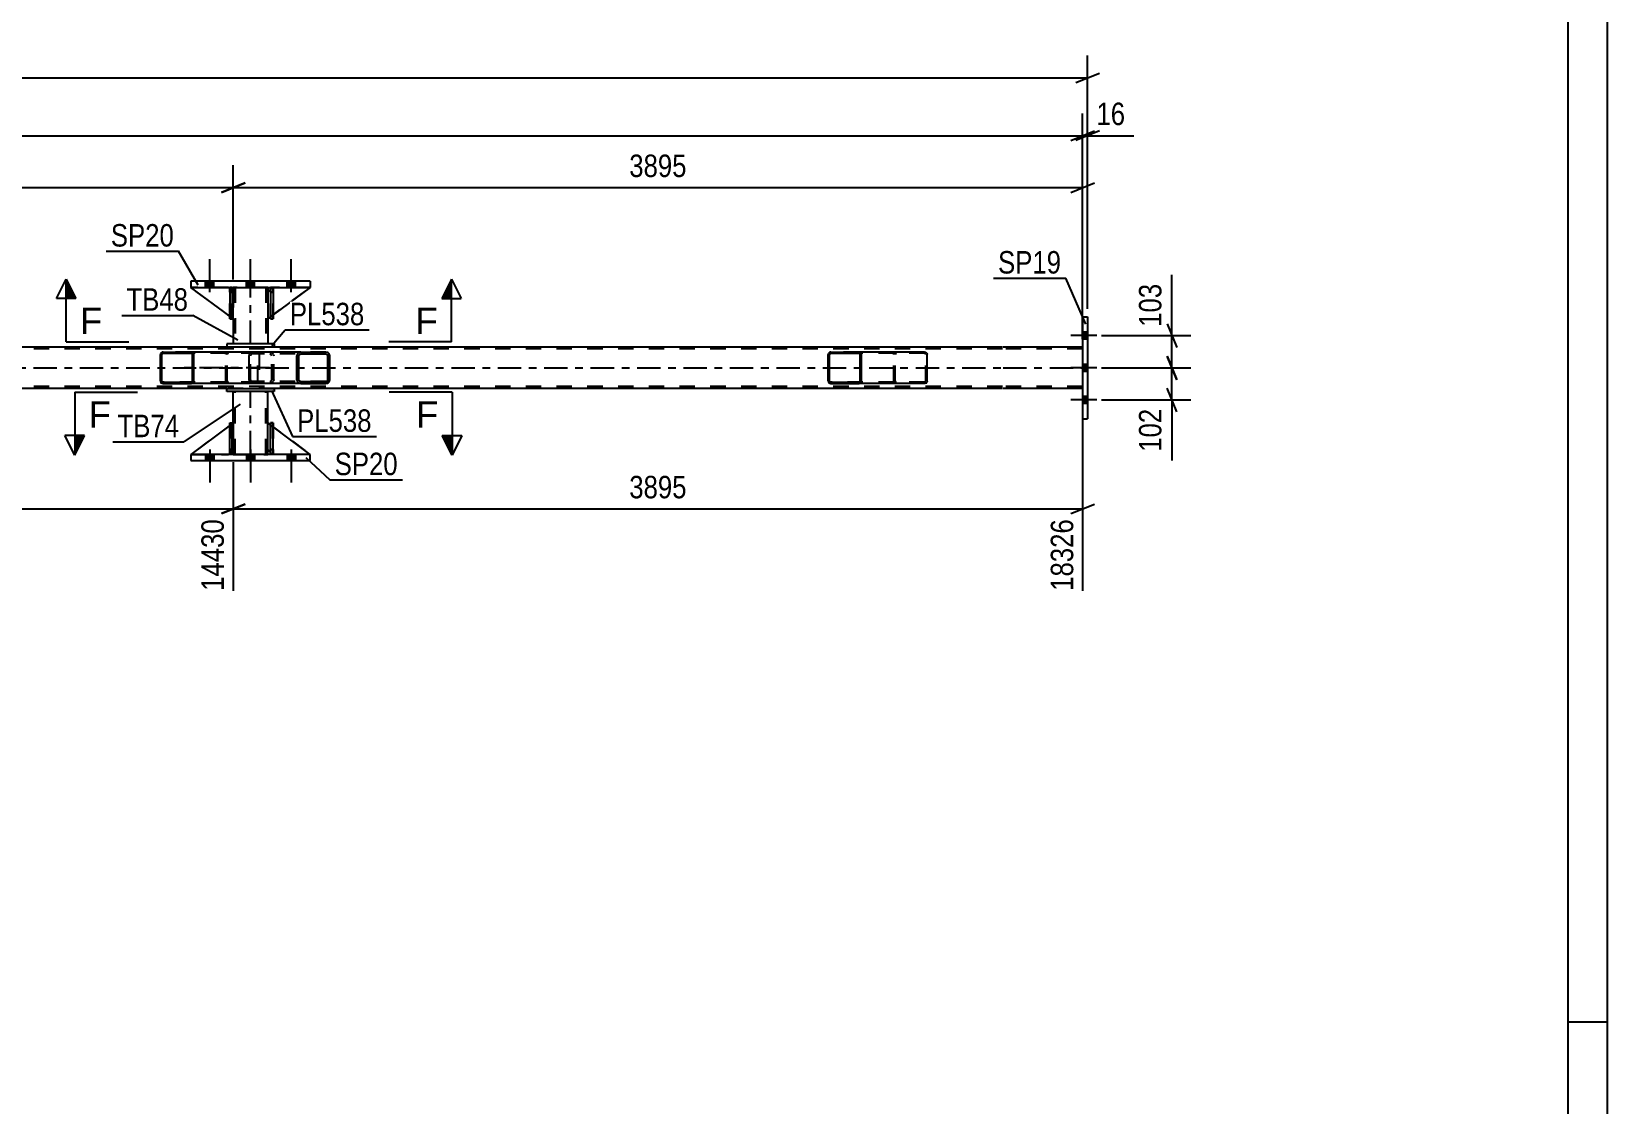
# Model space of a CAD drawing. Header units: millimetres. Extents: x 0 to 841, y 0 to 594.
# Drawn here: x 640.1 to 841, y 138.5 to 275.3 of the extents above; entities that cross this region are included whole.
import ezdxf

# ---------------------------------------------------------------- set-up
doc = ezdxf.new("R2010")
doc.units = ezdxf.units.MM
doc.linetypes.add('DXK_LINE_DOT2', pattern=[3.9198, 1.9599, -1.9599])
doc.linetypes.add('DXK_LINE_DOT3', pattern=[5.9187, 2.979, -0.9799, 0.9799, -0.9799])
doc.styles.add('Arial', font='ARIAL.TTF', dxfattribs={"height": 0.2})
doc.styles.add('Arial Narrow', font='ARIALN.TTF', dxfattribs={"height": 0.2})

# ---------------------------------------------------------------- blocks, each defined once
blk = doc.blocks.new('Unknown-318889357-1133')
at = {"color": 5, "linetype": 'Continuous'}
for p, q in [((841, 0), (841, 594)), ((836, 5), (836, 589)), ((841, 149), (836, 149))]:
    blk.add_line(p, q, dxfattribs=at)
blk = doc.blocks.new('Part-318889357-2928 - 2780')
at = {"linetype": 'Continuous'}
h = blk.add_hatch(dxfattribs=at)
h.set_pattern_fill('', scale=0.7, style=0, pattern_type=0)
h.set_pattern_definition([(45, (678.1007, 234.1134), (-1.57154, 1.57154), [])])
h.paths.add_polyline_path([(678.14, 233.93), (678.1, 234.11), (677.99, 234.27), (677.83, 234.37), (677.64, 234.41), (674.45, 234.41), (674.26, 234.37), (674.1, 234.27), (673.99, 234.11), (673.95, 233.93), (673.95, 230.89), (673.99, 230.71), (674.1, 230.55), (674.26, 230.45), (674.45, 230.41), (677.64, 230.41), (677.83, 230.45), (677.99, 230.55), (678.1, 230.71), (678.14, 230.89)])
h.paths.add_polyline_path([(677.87, 230.8), (677.81, 230.72), (677.73, 230.67), (677.64, 230.65), (674.45, 230.65), (674.36, 230.67), (674.27, 230.72), (674.22, 230.8), (674.2, 230.89), (674.2, 233.93), (674.22, 234.02), (674.27, 234.1), (674.36, 234.15), (674.45, 234.17), (677.64, 234.17), (677.73, 234.15), (677.81, 234.1), (677.87, 234.02), (677.89, 233.93), (677.89, 230.89)])
at = {"color": 2, "linetype": 'Continuous'}
for p, q in [((667.88, 233.93), (667.9, 234.11)), ((667.88, 230.89), (667.88, 233.93)), ((667.9, 234.11), (667.96, 234.27)), ((667.96, 234.27), (668.05, 234.37)), ((668.05, 234.37), (668.15, 234.41)), ((674.45, 234.41), (668.15, 234.41)), ((673.99, 234.11), (673.95, 233.93)), ((673.95, 230.89), (673.95, 233.93)), ((674.2, 233.93), (674.22, 234.02)), ((674.2, 230.89), (674.2, 233.93)), ((674.22, 234.02), (674.27, 234.1)), ((674.45, 234.41), (674.26, 234.37)), ((674.27, 234.1), (674.36, 234.15)), ((674.36, 234.15), (674.45, 234.17)), ((674.45, 234.41), (677.64, 234.41)), ((674.45, 234.17), (677.64, 234.17)), ((677.83, 234.37), (677.64, 234.41)), ((677.64, 234.17), (677.73, 234.15)), ((677.73, 234.15), (677.81, 234.1)), ((677.81, 234.1), (677.87, 234.02)), ((677.87, 234.02), (677.89, 233.93)), ((677.89, 230.89), (677.89, 233.93)), ((678.14, 233.93), (678.1, 234.11)), ((678.14, 230.89), (678.14, 233.93)), ((667.9, 230.71), (667.88, 230.89)), ((667.96, 230.55), (667.9, 230.71)), ((668.05, 230.45), (667.96, 230.55)), ((668.15, 230.41), (668.05, 230.45)), ((674.45, 230.41), (668.15, 230.41)), ((673.95, 230.89), (673.99, 230.71)), ((674.22, 230.8), (674.2, 230.89)), ((674.27, 230.72), (674.22, 230.8)), ((674.26, 230.45), (674.45, 230.41)), ((674.36, 230.67), (674.27, 230.72)), ((674.45, 230.65), (674.36, 230.67)), ((674.45, 230.65), (677.64, 230.65)), ((674.45, 230.41), (677.64, 230.41)), ((677.73, 230.67), (677.64, 230.65)), ((677.64, 230.41), (677.83, 230.45)), ((677.81, 230.72), (677.73, 230.67)), ((677.87, 230.8), (677.81, 230.72)), ((677.89, 230.89), (677.87, 230.8)), ((678.1, 230.71), (678.14, 230.89))]:
    blk.add_line(p, q, dxfattribs=at)
at = {"color": 7, "linetype": 'DXK_LINE_DOT2'}
for p, q in [((668.03, 234.02), (668.02, 233.93)), ((668.02, 230.89), (668.02, 233.93)), ((668.06, 234.1), (668.03, 234.02)), ((668.1, 234.15), (668.06, 234.1)), ((668.15, 234.17), (668.1, 234.15)), ((677.64, 234.17), (668.15, 234.17)), ((669.14, 234.17), (669.14, 234.41)), ((670.49, 234.41), (670.68, 234.37)), ((670.58, 234.15), (670.49, 234.17)), ((670.66, 234.1), (670.58, 234.15)), ((670.72, 234.02), (670.66, 234.1)), ((670.74, 233.93), (670.72, 234.02)), ((670.74, 230.89), (670.74, 233.93)), ((670.95, 234.11), (670.99, 233.93)), ((670.99, 230.89), (670.99, 233.93)), ((677.64, 234.41), (674.45, 234.41)), ((668.02, 230.89), (668.03, 230.8)), ((668.03, 230.8), (668.06, 230.72)), ((668.06, 230.72), (668.1, 230.67)), ((668.1, 230.67), (668.15, 230.65)), ((677.64, 230.65), (668.15, 230.65)), ((669.14, 230.41), (669.14, 230.65)), ((670.49, 230.65), (670.58, 230.67)), ((670.68, 230.45), (670.49, 230.41)), ((670.58, 230.67), (670.66, 230.72)), ((670.66, 230.72), (670.72, 230.8)), ((670.72, 230.8), (670.74, 230.89)), ((670.99, 230.89), (670.95, 230.71)), ((677.64, 230.41), (674.45, 230.41))]:
    blk.add_line(p, q, dxfattribs=at)
for centre, start, end in [((670.5, 233.91), 23.8494, 68.8059), ((670.5, 230.9), 291.1941, 336.1506)]:
    blk.add_arc(centre, 0.492, start, end, dxfattribs=at)
at = {"color": 2, "linetype": 'Continuous'}
for centre, start, end in [((674.44, 233.91), 111.1941, 156.1506), ((677.65, 233.91), 23.8494, 68.8059), ((674.44, 230.9), 203.8494, 248.8059), ((677.65, 230.9), 291.1941, 336.1506)]:
    blk.add_arc(centre, 0.492, start, end, dxfattribs=at)
blk = doc.blocks.new('Part-318889357-2880 - 2780')
at = {"color": 2, "linetype": 'Continuous'}
for p, q in [((665.83, 242.65), (665.83, 242.05)), ((670.23, 242.65), (670.23, 242.05)), ((665.83, 238.65), (665.83, 235.45)), ((670.23, 238.65), (670.23, 235.45))]:
    blk.add_line(p, q, dxfattribs=at)
at = {"color": 7, "linetype": 'DXK_LINE_DOT2'}
for p, q in [((670.23, 242.65), (665.83, 242.65)), ((665.83, 242.05), (665.83, 238.65)), ((666.07, 242.65), (666.07, 235.45)), ((669.99, 242.65), (669.99, 235.45)), ((670.23, 242.05), (670.23, 238.65)), ((670.23, 235.45), (665.83, 235.45))]:
    blk.add_line(p, q, dxfattribs=at)
at = {"color": 7, "linetype": 'DXK_LINE_DOT3'}
blk.add_line((668.03, 235.45), (668.03, 242.65), dxfattribs=at)
blk = doc.blocks.new('Part-318889357-2895 - 2780')
at = {"linetype": 'Continuous'}
h = blk.add_hatch(dxfattribs=at)
h.set_pattern_fill('', scale=0.7, style=0, pattern_type=0)
h.set_pattern_definition([(45, (745.9029, 234.2122), (-1.57154, 1.57154), [])])
h.paths.add_polyline_path([(745.93, 234.09), (745.9, 234.21), (745.83, 234.32), (745.72, 234.39), (745.59, 234.41), (742.01, 234.41), (741.88, 234.39), (741.77, 234.32), (741.7, 234.21), (741.67, 234.09), (741.67, 230.73), (741.7, 230.61), (741.77, 230.5), (741.88, 230.43), (742.01, 230.41), (745.59, 230.41), (745.72, 230.43), (745.83, 230.5), (745.9, 230.61), (745.93, 230.73)])
h.paths.add_polyline_path([(745.75, 230.67), (745.71, 230.62), (745.65, 230.58), (745.59, 230.57), (742.01, 230.57), (741.95, 230.58), (741.89, 230.62), (741.86, 230.67), (741.84, 230.73), (741.84, 234.09), (741.86, 234.15), (741.89, 234.2), (741.95, 234.24), (742.01, 234.25), (745.59, 234.25), (745.65, 234.24), (745.71, 234.2), (745.75, 234.15), (745.76, 234.09), (745.76, 230.73)])
at = {"color": 2, "linetype": 'Continuous'}
for p, q in [((741.7, 234.21), (741.67, 234.09)), ((741.67, 230.73), (741.67, 234.09)), ((741.84, 234.09), (741.86, 234.15)), ((741.84, 230.73), (741.84, 234.09)), ((741.86, 234.15), (741.89, 234.2)), ((742.01, 234.41), (741.88, 234.39)), ((741.89, 234.2), (741.95, 234.24)), ((741.95, 234.24), (742.01, 234.25)), ((742.01, 234.41), (745.59, 234.41)), ((742.01, 234.25), (745.59, 234.25)), ((753.94, 234.41), (745.59, 234.41)), ((745.72, 234.39), (745.59, 234.41)), ((745.59, 234.25), (745.65, 234.24)), ((745.65, 234.24), (745.71, 234.2)), ((745.71, 234.2), (745.75, 234.15)), ((745.75, 234.15), (745.76, 234.09)), ((745.76, 230.73), (745.76, 234.09)), ((745.93, 234.09), (745.9, 234.21)), ((745.93, 230.73), (745.93, 234.09)), ((753.94, 234.41), (754.07, 234.39)), ((754.25, 234.21), (754.28, 234.09)), ((754.28, 230.73), (754.28, 234.09)), ((741.67, 230.73), (741.7, 230.61)), ((741.86, 230.67), (741.84, 230.73)), ((741.89, 230.62), (741.86, 230.67)), ((741.88, 230.43), (742.01, 230.41)), ((741.95, 230.58), (741.89, 230.62)), ((742.01, 230.57), (741.95, 230.58)), ((742.01, 230.57), (745.59, 230.57)), ((742.01, 230.41), (745.59, 230.41)), ((745.65, 230.58), (745.59, 230.57)), ((745.59, 230.41), (745.72, 230.43)), ((753.94, 230.41), (745.59, 230.41)), ((745.71, 230.62), (745.65, 230.58)), ((745.75, 230.67), (745.71, 230.62)), ((745.76, 230.73), (745.75, 230.67)), ((745.9, 230.61), (745.93, 230.73)), ((754.07, 230.43), (753.94, 230.41)), ((754.28, 230.73), (754.25, 230.61))]:
    blk.add_line(p, q, dxfattribs=at)
at = {"color": 7, "linetype": 'DXK_LINE_DOT2'}
for p, q in [((745.59, 234.41), (742.01, 234.41)), ((753.94, 234.25), (742.01, 234.25)), ((750.02, 234.09), (750.05, 234.21)), ((750.02, 230.73), (750.02, 234.09)), ((750.2, 234.15), (750.19, 234.09)), ((750.19, 230.73), (750.19, 234.09)), ((750.24, 234.2), (750.2, 234.15)), ((750.23, 234.39), (750.36, 234.41)), ((750.24, 234.2), (750.26, 234.21)), ((750.26, 234.21), (750.3, 234.24)), ((750.3, 234.24), (750.36, 234.25)), ((754, 234.24), (753.94, 234.25)), ((754.06, 234.2), (754, 234.24)), ((754.09, 234.15), (754.06, 234.2)), ((754.11, 234.09), (754.09, 234.15)), ((754.11, 230.73), (754.11, 234.09)), ((753.94, 230.57), (742.01, 230.57)), ((745.59, 230.41), (742.01, 230.41)), ((750.05, 230.61), (750.02, 230.73)), ((750.19, 230.73), (750.2, 230.67)), ((750.2, 230.67), (750.24, 230.62)), ((750.36, 230.41), (750.23, 230.43)), ((750.24, 230.62), (750.26, 230.61)), ((750.26, 230.61), (750.3, 230.58)), ((750.3, 230.58), (750.36, 230.57)), ((753.94, 230.57), (754, 230.58)), ((754, 230.58), (754.06, 230.62)), ((754.06, 230.62), (754.09, 230.67)), ((754.09, 230.67), (754.11, 230.73))]:
    blk.add_line(p, q, dxfattribs=at)
at = {"color": 2, "linetype": 'Continuous'}
for centre, start, end in [((742, 234.08), 110.7583, 155.68), ((745.6, 234.08), 24.32, 69.2417), ((753.95, 234.08), 24.32, 69.2417), ((742, 230.74), 204.32, 249.2417), ((745.6, 230.74), 290.7583, 335.68), ((753.95, 230.74), 290.7583, 335.68)]:
    blk.add_arc(centre, 0.331, start, end, dxfattribs=at)
at = {"color": 7, "linetype": 'DXK_LINE_DOT2'}
for centre, start, end in [((750.35, 234.08), 110.7583, 155.68), ((750.35, 230.74), 204.32, 249.2417)]:
    blk.add_arc(centre, 0.331, start, end, dxfattribs=at)
blk = doc.blocks.new('Part-318889357-2899 - 2780')
at = {"linetype": 'Continuous'}
h = blk.add_hatch(dxfattribs=at)
h.set_pattern_fill('', scale=0.7, style=0, pattern_type=0)
h.set_pattern_definition([(45, (660.7686, 234.2122), (-1.57154, 1.57154), [])])
h.paths.add_polyline_path([(660.79, 234.09), (660.77, 234.21), (660.69, 234.32), (660.58, 234.39), (660.45, 234.41), (656.88, 234.41), (656.75, 234.39), (656.64, 234.32), (656.56, 234.21), (656.54, 234.09), (656.54, 230.73), (656.56, 230.61), (656.64, 230.5), (656.75, 230.43), (656.88, 230.41), (660.45, 230.41), (660.58, 230.43), (660.69, 230.5), (660.77, 230.61), (660.79, 230.73)])
h.paths.add_polyline_path([(660.61, 230.67), (660.57, 230.62), (660.52, 230.58), (660.45, 230.57), (656.88, 230.57), (656.81, 230.58), (656.76, 230.62), (656.72, 230.67), (656.71, 230.73), (656.71, 234.09), (656.72, 234.15), (656.76, 234.2), (656.81, 234.24), (656.88, 234.25), (660.45, 234.25), (660.52, 234.24), (660.57, 234.2), (660.61, 234.15), (660.62, 234.09), (660.62, 230.73)])
at = {"color": 2, "linetype": 'Continuous'}
for p, q in [((656.56, 234.21), (656.54, 234.09)), ((656.54, 230.73), (656.54, 234.09)), ((656.71, 234.09), (656.72, 234.15)), ((656.71, 230.73), (656.71, 234.09)), ((656.72, 234.15), (656.76, 234.2)), ((656.88, 234.41), (656.75, 234.39)), ((656.76, 234.2), (656.81, 234.24)), ((656.81, 234.24), (656.88, 234.25)), ((656.88, 234.41), (660.45, 234.41)), ((656.88, 234.25), (660.45, 234.25)), ((668.15, 234.41), (660.45, 234.41)), ((660.58, 234.39), (660.45, 234.41)), ((660.45, 234.25), (660.52, 234.24)), ((660.52, 234.24), (660.57, 234.2)), ((660.57, 234.2), (660.61, 234.15)), ((660.61, 234.15), (660.62, 234.09)), ((660.62, 230.73), (660.62, 234.09)), ((660.79, 234.09), (660.77, 234.21)), ((660.79, 230.73), (660.79, 234.09)), ((656.54, 230.73), (656.56, 230.61)), ((656.72, 230.67), (656.71, 230.73)), ((656.76, 230.62), (656.72, 230.67)), ((656.75, 230.43), (656.88, 230.41)), ((656.81, 230.58), (656.76, 230.62)), ((656.88, 230.57), (656.81, 230.58)), ((656.88, 230.57), (660.45, 230.57)), ((656.88, 230.41), (660.45, 230.41)), ((660.52, 230.58), (660.45, 230.57)), ((660.45, 230.41), (660.58, 230.43)), ((668.15, 230.41), (660.45, 230.41)), ((660.57, 230.62), (660.52, 230.58)), ((660.61, 230.67), (660.57, 230.62)), ((660.62, 230.73), (660.61, 230.67)), ((660.77, 230.61), (660.79, 230.73))]:
    blk.add_line(p, q, dxfattribs=at)
at = {"color": 7, "linetype": 'DXK_LINE_DOT2'}
for p, q in [((660.45, 234.41), (656.88, 234.41)), ((668.8, 234.25), (656.88, 234.25)), ((664.89, 234.09), (664.91, 234.21)), ((664.89, 230.73), (664.89, 234.09)), ((665.07, 234.15), (665.06, 234.09)), ((665.06, 230.73), (665.06, 234.09)), ((665.11, 234.2), (665.07, 234.15)), ((665.1, 234.39), (665.23, 234.41)), ((665.16, 234.24), (665.11, 234.2)), ((665.23, 234.25), (665.16, 234.24)), ((668.8, 234.41), (668.15, 234.41)), ((668.8, 234.41), (668.93, 234.39)), ((668.87, 234.24), (668.8, 234.25)), ((668.92, 234.2), (668.87, 234.24)), ((668.96, 234.15), (668.92, 234.2)), ((668.97, 234.09), (668.96, 234.15)), ((668.97, 230.73), (668.97, 234.09)), ((669.12, 234.21), (669.14, 234.09)), ((669.14, 234.09), (669.14, 230.73)), ((668.8, 230.57), (656.88, 230.57)), ((660.45, 230.41), (656.88, 230.41)), ((664.91, 230.61), (664.89, 230.73)), ((665.06, 230.73), (665.07, 230.67)), ((665.07, 230.67), (665.11, 230.62)), ((665.23, 230.41), (665.1, 230.43)), ((665.11, 230.62), (665.12, 230.61)), ((665.12, 230.61), (665.16, 230.58)), ((665.16, 230.58), (665.23, 230.57)), ((668.8, 230.41), (668.15, 230.41)), ((668.8, 230.57), (668.87, 230.58)), ((668.93, 230.43), (668.8, 230.41)), ((668.87, 230.58), (668.92, 230.62)), ((668.92, 230.62), (668.96, 230.67)), ((668.96, 230.67), (668.97, 230.73)), ((669.14, 230.73), (669.12, 230.61))]:
    blk.add_line(p, q, dxfattribs=at)
at = {"color": 7, "linetype": 'DXK_LINE_DOT3'}
blk.add_line((670.44, 232.41), (658.67, 232.41), dxfattribs=at)
at = {"color": 2, "linetype": 'Continuous'}
for centre, start, end in [((656.87, 234.08), 110.7583, 155.68), ((660.47, 234.08), 24.32, 69.2417), ((656.87, 230.74), 204.32, 249.2417), ((660.47, 230.74), 290.7583, 335.68)]:
    blk.add_arc(centre, 0.331, start, end, dxfattribs=at)
at = {"color": 7, "linetype": 'DXK_LINE_DOT2'}
for centre, start, end in [((665.21, 234.08), 110.7583, 155.68), ((668.82, 234.08), 24.32, 69.2417), ((665.21, 230.74), 204.32, 249.2417), ((668.82, 230.74), 290.7583, 335.68)]:
    blk.add_arc(centre, 0.331, start, end, dxfattribs=at)
blk = doc.blocks.new('Part-318889357-2955 - 2780')
at = {"color": 2, "linetype": 'Continuous'}
for p, q in [((774.1, 238.91), (774.74, 238.91)), ((774.1, 238.91), (774.1, 225.91)), ((774.74, 238.91), (774.74, 225.91)), ((774.1, 225.91), (774.74, 225.91))]:
    blk.add_line(p, q, dxfattribs=at)
blk = doc.blocks.new('Part-318889357-2961 - 2780')
at = {"color": 7, "linetype": 'DXK_LINE_DOT2'}
for p, q in [((665.38, 225.37), (665.7, 225.37)), ((665.38, 221.97), (665.38, 225.37)), ((665.38, 225.37), (665.38, 221.37)), ((665.7, 225.37), (665.7, 221.97)), ((665.7, 221.37), (665.7, 225.28)), ((665.7, 221.97), (665.38, 221.97)), ((665.38, 221.37), (665.38, 221.97)), ((665.7, 221.37), (665.38, 221.37)), ((665.7, 221.97), (665.7, 221.37)), ((665.7, 221.37), (665.7, 221.37))]:
    blk.add_line(p, q, dxfattribs=at)
blk = doc.blocks.new('Part-318889357-2964 - 2780')
at = {"color": 2, "linetype": 'Continuous'}
for p, q in [((670.58, 242.4), (670.23, 242.05)), ((670.23, 242.05), (670.23, 238.65)), ((675.63, 242.65), (670.9, 239.15)), ((670.58, 238.91), (670.23, 238.65))]:
    blk.add_line(p, q, dxfattribs=at)
at = {"color": 7, "linetype": 'DXK_LINE_DOT2'}
for p, q in [((670.83, 242.65), (670.58, 242.4)), ((675.63, 242.65), (670.83, 242.65)), ((670.9, 239.15), (670.58, 238.91))]:
    blk.add_line(p, q, dxfattribs=at)
blk = doc.blocks.new('Part-318889357-2967 - 2780')
at = {"color": 7, "linetype": 'DXK_LINE_DOT2'}
for p, q in [((670.83, 242.65), (670.23, 242.05)), ((670.23, 238.65), (675.63, 242.65)), ((670.23, 242.05), (670.23, 238.65)), ((675.63, 242.65), (670.83, 242.65))]:
    blk.add_line(p, q, dxfattribs=at)
blk = doc.blocks.new('Part-318889357-2970 - 2780')
at = {"color": 2, "linetype": 'Continuous'}
for p, q in [((665.38, 238.98), (660.43, 242.65)), ((665.38, 242.49), (665.23, 242.65)), ((665.83, 242.05), (665.7, 242.17)), ((665.83, 242.05), (665.83, 242.05)), ((665.83, 238.65), (665.83, 242.05)), ((665.7, 238.74), (665.83, 238.65)), ((665.83, 238.65), (665.83, 238.65))]:
    blk.add_line(p, q, dxfattribs=at)
at = {"color": 7, "linetype": 'DXK_LINE_DOT2'}
for p, q in [((665.23, 242.65), (660.43, 242.65)), ((665.23, 242.65), (665.83, 242.05)), ((665.7, 242.17), (665.38, 242.49)), ((665.83, 242.05), (665.83, 238.65)), ((665.7, 238.74), (665.38, 238.98))]:
    blk.add_line(p, q, dxfattribs=at)
blk = doc.blocks.new('Part-318889357-2973 - 2780')
at = {"color": 7, "linetype": 'DXK_LINE_DOT2'}
for p, q in [((665.83, 238.65), (660.43, 242.65)), ((660.43, 242.65), (665.23, 242.65)), ((665.23, 242.65), (665.83, 242.05)), ((665.83, 242.05), (665.23, 242.65)), ((665.83, 242.05), (665.83, 238.65)), ((665.83, 242.05), (665.83, 242.05)), ((665.83, 242.05), (665.83, 238.65))]:
    blk.add_line(p, q, dxfattribs=at)
blk = doc.blocks.new('Part-318889357-2974 - 2780')
at = {"color": 2, "linetype": 'Continuous'}
for p, q in [((670.9, 242.65), (670.58, 242.65)), ((670.58, 242.65), (670.58, 238.65)), ((670.9, 242.65), (670.9, 242.65)), ((670.9, 242.65), (670.9, 238.65)), ((670.9, 238.65), (670.58, 238.65))]:
    blk.add_line(p, q, dxfattribs=at)
at = {"color": 7, "linetype": 'DXK_LINE_DOT2'}
for p, q in [((670.58, 242.05), (670.58, 242.65)), ((670.9, 242.05), (670.58, 242.05)), ((670.58, 242.05), (670.58, 238.65)), ((670.9, 242.05), (670.9, 242.65)), ((670.9, 242.65), (670.9, 242.65)), ((670.9, 238.65), (670.9, 242.05))]:
    blk.add_line(p, q, dxfattribs=at)
blk = doc.blocks.new('Part-318889357-2975 - 2780')
at = {"color": 2, "linetype": 'Continuous'}
for p, q in [((665.7, 242.65), (665.38, 242.65)), ((665.38, 242.65), (665.38, 238.65)), ((665.7, 242.65), (665.7, 242.65)), ((665.7, 242.65), (665.7, 238.65)), ((665.7, 238.65), (665.38, 238.65))]:
    blk.add_line(p, q, dxfattribs=at)
at = {"color": 7, "linetype": 'DXK_LINE_DOT2'}
for p, q in [((665.38, 242.05), (665.38, 242.65)), ((665.7, 242.05), (665.38, 242.05)), ((665.38, 242.05), (665.38, 238.65)), ((665.7, 242.05), (665.7, 242.65)), ((665.7, 242.65), (665.7, 242.65)), ((665.7, 238.65), (665.7, 242.05))]:
    blk.add_line(p, q, dxfattribs=at)
blk = doc.blocks.new('Part-318889357-2976 - 2780')
at = {"color": 7, "linetype": 'DXK_LINE_DOT2'}
for p, q in [((670.58, 242.05), (670.58, 242.65)), ((670.58, 242.65), (670.58, 242.65)), ((670.58, 242.65), (670.58, 238.65)), ((670.9, 242.65), (670.58, 242.65)), ((670.58, 238.65), (670.58, 242.05)), ((670.58, 242.05), (670.9, 242.05)), ((670.9, 242.05), (670.9, 242.65)), ((670.9, 238.65), (670.9, 242.65)), ((670.9, 242.05), (670.9, 238.65)), ((670.58, 238.65), (670.9, 238.65))]:
    blk.add_line(p, q, dxfattribs=at)
blk = doc.blocks.new('Part-318889357-2977 - 2780')
at = {"color": 7, "linetype": 'DXK_LINE_DOT2'}
for p, q in [((665.38, 242.05), (665.38, 242.65)), ((665.38, 242.65), (665.38, 242.65)), ((665.38, 242.65), (665.38, 238.65)), ((665.7, 242.65), (665.38, 242.65)), ((665.38, 238.65), (665.38, 242.05)), ((665.38, 242.05), (665.7, 242.05)), ((665.7, 242.05), (665.7, 242.65)), ((665.7, 238.65), (665.7, 242.65)), ((665.7, 242.05), (665.7, 238.65)), ((665.38, 238.65), (665.7, 238.65))]:
    blk.add_line(p, q, dxfattribs=at)
blk = doc.blocks.new('Part-318889357-2982 - 2780')
at = {"color": 2, "linetype": 'Continuous'}
for p, q in [((665.83, 225.37), (665.83, 229.37)), ((670.23, 225.37), (670.23, 229.37)), ((665.83, 221.37), (665.83, 221.97)), ((670.23, 221.37), (670.23, 221.97))]:
    blk.add_line(p, q, dxfattribs=at)
at = {"color": 7, "linetype": 'DXK_LINE_DOT2'}
for p, q in [((670.23, 229.37), (665.83, 229.37)), ((666.07, 221.37), (666.07, 229.37)), ((669.99, 221.37), (669.99, 229.37)), ((665.83, 221.97), (665.83, 225.37)), ((670.23, 221.97), (670.23, 225.37)), ((665.83, 221.37), (670.23, 221.37))]:
    blk.add_line(p, q, dxfattribs=at)
at = {"color": 7, "linetype": 'DXK_LINE_DOT3'}
blk.add_line((668.03, 221.37), (668.03, 229.37), dxfattribs=at)
blk = doc.blocks.new('Part-318889357-2987 - 2780')
at = {"color": 2, "linetype": 'Continuous'}
for p, q in [((665.03, 229.77), (671.03, 229.77)), ((665.03, 229.37), (665.03, 229.77)), ((671.03, 229.37), (665.03, 229.37)), ((671.03, 229.77), (671.03, 229.37))]:
    blk.add_line(p, q, dxfattribs=at)
blk = doc.blocks.new('Part-318889357-2992 - 2780')
at = {"color": 2, "linetype": 'Continuous'}
for p, q in [((671.03, 235.45), (665.03, 235.45)), ((665.03, 235.45), (665.03, 235.05)), ((671.03, 235.05), (665.03, 235.05)), ((671.03, 235.45), (671.03, 235.05))]:
    blk.add_line(p, q, dxfattribs=at)
blk = doc.blocks.new('Part-318889357-2995 - 2780')
at = {"color": 7, "linetype": 'DXK_LINE_DOT2'}
for p, q in [((670.23, 221.97), (670.23, 225.37)), ((670.23, 225.37), (675.63, 221.37)), ((670.83, 221.37), (670.23, 221.97)), ((675.63, 221.37), (670.83, 221.37))]:
    blk.add_line(p, q, dxfattribs=at)
blk = doc.blocks.new('Part-318889357-2998 - 2780')
at = {"color": 2, "linetype": 'Continuous'}
for p, q in [((665.38, 225.04), (660.43, 221.37)), ((665.83, 225.37), (665.7, 225.28)), ((665.83, 221.97), (665.83, 225.37)), ((665.38, 221.52), (665.23, 221.37)), ((665.83, 221.97), (665.7, 221.84)), ((665.83, 221.97), (665.83, 221.97))]:
    blk.add_line(p, q, dxfattribs=at)
at = {"color": 7, "linetype": 'DXK_LINE_DOT2'}
for p, q in [((665.7, 225.28), (665.38, 225.04)), ((665.83, 221.97), (665.83, 225.37)), ((660.43, 221.37), (665.23, 221.37)), ((665.83, 221.97), (665.23, 221.37)), ((665.7, 221.84), (665.38, 221.52))]:
    blk.add_line(p, q, dxfattribs=at)
blk = doc.blocks.new('Part-318889357-3001 - 2780')
at = {"color": 7, "linetype": 'DXK_LINE_DOT2'}
for p, q in [((665.83, 225.37), (660.43, 221.37)), ((665.83, 221.97), (665.83, 225.37)), ((665.83, 225.37), (665.83, 221.97)), ((660.43, 221.37), (665.23, 221.37)), ((665.23, 221.37), (665.83, 221.97)), ((665.83, 221.97), (665.23, 221.37)), ((665.83, 221.97), (665.83, 221.97))]:
    blk.add_line(p, q, dxfattribs=at)
blk = doc.blocks.new('Part-318889357-3002 - 2780')
at = {"color": 2, "linetype": 'Continuous'}
for p, q in [((670.58, 221.37), (670.58, 225.37)), ((670.58, 225.37), (670.9, 225.37)), ((670.9, 221.37), (670.9, 225.37)), ((670.58, 221.37), (670.58, 221.37)), ((670.9, 221.37), (670.58, 221.37))]:
    blk.add_line(p, q, dxfattribs=at)
at = {"color": 7, "linetype": 'DXK_LINE_DOT2'}
for p, q in [((670.58, 225.37), (670.58, 221.97)), ((670.9, 221.97), (670.9, 225.37)), ((670.58, 221.97), (670.58, 221.37)), ((670.58, 221.97), (670.9, 221.97)), ((670.9, 221.37), (670.9, 221.97)), ((670.9, 221.37), (670.9, 221.37))]:
    blk.add_line(p, q, dxfattribs=at)
blk = doc.blocks.new('Part-318889357-3003 - 2780')
at = {"color": 2, "linetype": 'Continuous'}
for p, q in [((665.38, 221.37), (665.38, 225.37)), ((665.38, 225.37), (665.7, 225.37)), ((665.7, 221.37), (665.7, 225.37)), ((665.38, 221.37), (665.38, 221.37)), ((665.7, 221.37), (665.38, 221.37))]:
    blk.add_line(p, q, dxfattribs=at)
at = {"color": 7, "linetype": 'DXK_LINE_DOT2'}
for p, q in [((665.38, 225.37), (665.38, 221.97)), ((665.7, 221.97), (665.7, 225.37)), ((665.38, 221.97), (665.38, 221.37)), ((665.38, 221.97), (665.7, 221.97)), ((665.7, 221.37), (665.7, 221.97)), ((665.7, 221.37), (665.7, 221.37))]:
    blk.add_line(p, q, dxfattribs=at)
blk = doc.blocks.new('Part-318889357-3004 - 2780')
at = {"color": 7, "linetype": 'DXK_LINE_DOT2'}
for p, q in [((670.9, 225.37), (670.58, 225.37)), ((670.58, 221.97), (670.58, 225.37)), ((670.58, 225.37), (670.58, 221.37)), ((670.9, 225.37), (670.9, 221.97)), ((670.9, 221.37), (670.9, 225.37)), ((670.9, 221.97), (670.58, 221.97)), ((670.58, 221.37), (670.58, 221.97)), ((670.9, 221.37), (670.58, 221.37)), ((670.9, 221.97), (670.9, 221.37)), ((670.9, 221.37), (670.9, 221.37))]:
    blk.add_line(p, q, dxfattribs=at)
blk = doc.blocks.new('Part-318889357-3009 - 2780')
at = {"color": 2, "linetype": 'Continuous'}
for p, q in [((665.03, 235.05), (500.76, 235.05)), ((763.88, 235.05), (671.03, 235.05)), ((774.1, 235.05), (763.98, 235.05)), ((665.03, 229.77), (500.76, 229.77)), ((763.88, 229.77), (671.03, 229.77)), ((774.1, 229.77), (763.98, 229.77))]:
    blk.add_line(p, q, dxfattribs=at)
at = {"color": 7, "linetype": 'DXK_LINE_DOT2'}
for p, q in [((671.03, 235.05), (665.03, 235.05)), ((774.1, 235.05), (774.1, 229.77)), ((763.88, 234.81), (101.76, 234.81)), ((774.1, 234.81), (763.98, 234.81)), ((763.88, 230.01), (101.76, 230.01)), ((671.03, 229.77), (665.03, 229.77)), ((774.1, 230.01), (763.98, 230.01))]:
    blk.add_line(p, q, dxfattribs=at)
at = {"color": 7, "linetype": 'DXK_LINE_DOT3'}
for p, q in [((101.76, 232.41), (763.88, 232.41)), ((763.98, 232.41), (774.1, 232.41))]:
    blk.add_line(p, q, dxfattribs=at)
blk = doc.blocks.new('Part-318889357-3016 - 2780')
at = {"color": 2, "linetype": 'Continuous'}
for p, q in [((675.63, 243.45), (660.43, 243.45)), ((660.43, 243.45), (660.43, 242.65)), ((675.63, 243.45), (675.63, 242.65)), ((660.43, 242.65), (675.63, 242.65))]:
    blk.add_line(p, q, dxfattribs=at)
blk = doc.blocks.new('Part-318889357-3021 - 2780')
at = {"color": 2, "linetype": 'Continuous'}
for p, q in [((675.63, 221.37), (660.43, 221.37)), ((660.43, 221.37), (660.43, 220.57)), ((675.63, 220.57), (675.63, 221.37)), ((660.43, 220.57), (675.63, 220.57))]:
    blk.add_line(p, q, dxfattribs=at)
blk = doc.blocks.new('Part-318889357-3024 - 2780')
at = {"color": 2, "linetype": 'Continuous'}
for p, q in [((670.23, 221.97), (670.23, 225.37)), ((670.58, 225.11), (670.23, 225.37)), ((675.63, 221.37), (670.9, 224.87)), ((670.58, 221.62), (670.23, 221.97))]:
    blk.add_line(p, q, dxfattribs=at)
at = {"color": 7, "linetype": 'DXK_LINE_DOT2'}
for p, q in [((670.9, 224.87), (670.58, 225.11)), ((670.83, 221.37), (670.58, 221.62)), ((675.63, 221.37), (670.83, 221.37)), ((675.63, 221.37), (675.63, 221.37)), ((675.63, 221.37), (675.63, 221.37))]:
    blk.add_line(p, q, dxfattribs=at)
blk = doc.blocks.new('Bolt-318889357-3043 - 2780')
at = {"linetype": 'Continuous'}
for points in [[(663.35, 221.37), (662.31, 221.37), (662.31, 220.57), (663.35, 220.57)], [(663.35, 221.37), (662.31, 221.37), (662.31, 220.57), (663.35, 220.57)], [(663.35, 221.37), (662.31, 221.37), (662.31, 220.57), (663.35, 220.57)], [(668.55, 221.37), (667.51, 221.37), (667.51, 220.57), (668.55, 220.57)], [(668.55, 221.37), (667.51, 221.37), (667.51, 220.57), (668.55, 220.57)], [(673.75, 221.37), (672.71, 221.37), (672.71, 220.57), (673.75, 220.57)], [(673.75, 221.37), (672.71, 221.37), (672.71, 220.57), (673.75, 220.57)], [(673.75, 221.37), (672.71, 221.37), (672.71, 220.57), (673.75, 220.57)]]:
    blk.add_hatch(color=1, dxfattribs=at).paths.add_polyline_path(points)
at = {"color": 1, "linetype": 'Continuous'}
for p, q in [((662.31, 221.37), (662.31, 220.57)), ((662.31, 221.37), (662.31, 220.57)), ((662.31, 221.37), (662.31, 220.57)), ((662.83, 221.97), (662.83, 217.77)), ((662.83, 221.97), (662.83, 217.77)), ((662.83, 221.97), (662.83, 217.77)), ((663.35, 221.37), (663.35, 220.57)), ((663.35, 221.37), (663.35, 220.57)), ((663.35, 221.37), (663.35, 220.57)), ((667.51, 221.37), (667.51, 220.57)), ((667.51, 221.37), (667.51, 220.57)), ((668.03, 221.97), (668.03, 217.77)), ((668.03, 221.97), (668.03, 217.77)), ((668.55, 221.37), (668.55, 220.57)), ((668.55, 221.37), (668.55, 220.57)), ((672.71, 221.37), (672.71, 220.57)), ((672.71, 221.37), (672.71, 220.57)), ((672.71, 221.37), (672.71, 220.57)), ((673.23, 221.97), (673.23, 217.77)), ((673.23, 221.97), (673.23, 217.77)), ((673.23, 221.97), (673.23, 217.77)), ((673.75, 221.37), (673.75, 220.57)), ((673.75, 221.37), (673.75, 220.57)), ((673.75, 221.37), (673.75, 220.57))]:
    blk.add_line(p, q, dxfattribs=at)
blk = doc.blocks.new('Bolt-318889357-3044 - 2780')
at = {"linetype": 'Continuous'}
for points in [[(662.31, 242.65), (663.35, 242.65), (663.35, 243.45), (662.31, 243.45)], [(662.31, 242.65), (663.35, 242.65), (663.35, 243.45), (662.31, 243.45)], [(662.31, 242.65), (663.35, 242.65), (663.35, 243.45), (662.31, 243.45)], [(667.51, 242.65), (668.55, 242.65), (668.55, 243.45), (667.51, 243.45)], [(667.51, 242.65), (668.55, 242.65), (668.55, 243.45), (667.51, 243.45)], [(672.71, 242.65), (673.75, 242.65), (673.75, 243.45), (672.71, 243.45)], [(672.71, 242.65), (673.75, 242.65), (673.75, 243.45), (672.71, 243.45)], [(672.71, 242.65), (673.75, 242.65), (673.75, 243.45), (672.71, 243.45)]]:
    blk.add_hatch(color=1, dxfattribs=at).paths.add_polyline_path(points)
at = {"color": 1, "linetype": 'Continuous'}
for p, q in [((662.83, 242.05), (662.83, 246.25)), ((662.83, 242.05), (662.83, 246.25)), ((662.83, 242.05), (662.83, 246.25)), ((668.03, 242.05), (668.03, 246.25)), ((668.03, 242.05), (668.03, 246.25)), ((673.23, 242.05), (673.23, 246.25)), ((673.23, 242.05), (673.23, 246.25)), ((673.23, 242.05), (673.23, 246.25)), ((662.31, 242.65), (662.31, 243.45)), ((662.31, 242.65), (662.31, 243.45)), ((662.31, 242.65), (662.31, 243.45)), ((663.35, 242.65), (663.35, 243.45)), ((663.35, 242.65), (663.35, 243.45)), ((663.35, 242.65), (663.35, 243.45)), ((667.51, 242.65), (667.51, 243.45)), ((667.51, 242.65), (667.51, 243.45)), ((668.55, 242.65), (668.55, 243.45)), ((668.55, 242.65), (668.55, 243.45)), ((672.71, 242.65), (672.71, 243.45)), ((672.71, 242.65), (672.71, 243.45)), ((672.71, 242.65), (672.71, 243.45)), ((673.75, 242.65), (673.75, 243.45)), ((673.75, 242.65), (673.75, 243.45)), ((673.75, 242.65), (673.75, 243.45))]:
    blk.add_line(p, q, dxfattribs=at)
blk = doc.blocks.new('Bolt-318889357-3058 - 2780')
at = {"linetype": 'Continuous'}
for points in [[(774.74, 236.07), (774.74, 236.95), (774.1, 236.95), (774.1, 236.07)], [(774.74, 236.07), (774.74, 236.95), (774.1, 236.95), (774.1, 236.07)], [(774.74, 236.07), (774.74, 236.95), (774.1, 236.95), (774.1, 236.07)], [(774.74, 231.95), (774.74, 232.83), (774.1, 232.83), (774.1, 231.95)], [(774.74, 231.95), (774.74, 232.83), (774.1, 232.83), (774.1, 231.95)], [(774.74, 227.87), (774.74, 228.75), (774.1, 228.75), (774.1, 227.87)], [(774.74, 227.87), (774.74, 228.75), (774.1, 228.75), (774.1, 227.87)], [(774.74, 227.87), (774.74, 228.75), (774.1, 228.75), (774.1, 227.87)]]:
    blk.add_hatch(color=1, dxfattribs=at).paths.add_polyline_path(points)
at = {"color": 1, "linetype": 'Continuous'}
for p, q in [((775.9, 236.51), (772.58, 236.51)), ((775.9, 236.51), (772.58, 236.51)), ((775.9, 236.51), (772.58, 236.51)), ((774.74, 236.95), (774.1, 236.95)), ((774.74, 236.95), (774.1, 236.95)), ((774.74, 236.95), (774.1, 236.95)), ((774.74, 236.07), (774.1, 236.07)), ((774.74, 236.07), (774.1, 236.07)), ((774.74, 236.07), (774.1, 236.07)), ((775.9, 232.39), (772.58, 232.39)), ((775.9, 232.39), (772.58, 232.39)), ((774.74, 232.83), (774.1, 232.83)), ((774.74, 232.83), (774.1, 232.83)), ((774.74, 231.95), (774.1, 231.95)), ((774.74, 231.95), (774.1, 231.95)), ((775.9, 228.31), (772.58, 228.31)), ((775.9, 228.31), (772.58, 228.31)), ((775.9, 228.31), (772.58, 228.31)), ((774.74, 228.75), (774.1, 228.75)), ((774.74, 228.75), (774.1, 228.75)), ((774.74, 228.75), (774.1, 228.75)), ((774.74, 227.87), (774.1, 227.87)), ((774.74, 227.87), (774.1, 227.87)), ((774.74, 227.87), (774.1, 227.87))]:
    blk.add_line(p, q, dxfattribs=at)
blk = doc.blocks.new('StraightDimension-318889357-3094 - 2780')
at = {"color": 7, "linetype": 'Continuous'}
for p, q in [((774.1, 228.77), (774.1, 203.98)), ((665.83, 220.37), (665.83, 203.98)), ((667.33, 215.02), (664.33, 213.82)), ((772.6, 213.82), (775.6, 215.02)), ((665.83, 214.42), (774.1, 214.42))]:
    blk.add_line(p, q, dxfattribs=at)
at = {"color": 0}
blk.add_wipeout([(724.22, 215.17), (724.22, 219.37), (715.71, 219.37), (715.71, 215.17)], dxfattribs=at)
at = {"color": 0, "linetype": 'Continuous'}
blk.add_wipeout([(773.5, 213.72), (769.3, 213.72), (769.3, 203.38), (773.5, 203.38)], dxfattribs=at)
at = {"color": 3, "style": 'Arial Narrow'}
blk.add_text('3895', height=2.863, dxfattribs=at).set_placement((716.31, 215.77))
at = {"color": 3, "linetype": 'Continuous', "style": 'Arial Narrow'}
blk.add_text('18326', height=2.863, rotation=90.0002, dxfattribs=at).set_placement((772.9, 203.98))
blk = doc.blocks.new('StraightDimension-318889357-3099 - 2780')
at = {"color": 7, "linetype": 'Continuous'}
for p, q in [((495.56, 220.37), (495.56, 203.98)), ((665.83, 220.37), (665.83, 203.98)), ((497.06, 215.02), (494.06, 213.82)), ((664.33, 213.82), (667.33, 215.02)), ((495.56, 214.42), (665.83, 214.42))]:
    blk.add_line(p, q, dxfattribs=at)
at = {"color": 0}
blk.add_wipeout([(584.95, 215.17), (584.95, 219.37), (576.44, 219.37), (576.44, 215.17)], dxfattribs=at)
at = {"color": 0, "linetype": 'Continuous'}
blk.add_wipeout([(665.23, 213.72), (661.03, 213.72), (661.03, 203.38), (665.23, 203.38)], dxfattribs=at)
at = {"color": 3, "style": 'Arial Narrow'}
blk.add_text('4257', height=2.863, dxfattribs=at).set_placement((577.04, 215.77))
at = {"color": 3, "linetype": 'Continuous', "style": 'Arial Narrow'}
blk.add_text('14430', height=2.863, rotation=90.0002, dxfattribs=at).set_placement((664.63, 203.98))
blk = doc.blocks.new('StraightDimension-318889357-3215 - 2780')
at = {"color": 7, "linetype": 'Continuous'}
for p, q in [((495.56, 243.65), (495.56, 258.22)), ((665.83, 243.65), (665.83, 258.22)), ((497.06, 255.97), (494.06, 254.77)), ((495.56, 255.37), (665.83, 255.37)), ((664.33, 254.77), (667.33, 255.97))]:
    blk.add_line(p, q, dxfattribs=at)
at = {"color": 0}
blk.add_wipeout([(584.95, 256.12), (584.95, 260.32), (576.44, 260.32), (576.44, 256.12)], dxfattribs=at)
at = {"color": 3, "style": 'Arial Narrow'}
blk.add_text('4257', height=2.863, dxfattribs=at).set_placement((577.04, 256.72))
blk = doc.blocks.new('StraightDimension-318889357-3220 - 2780')
at = {"color": 7, "linetype": 'Continuous'}
for p, q in [((665.83, 243.65), (665.83, 258.22)), ((774.1, 236.05), (774.1, 258.22)), ((667.33, 255.97), (664.33, 254.77)), ((665.83, 255.37), (774.1, 255.37)), ((772.6, 254.77), (775.6, 255.97))]:
    blk.add_line(p, q, dxfattribs=at)
at = {"color": 0}
blk.add_wipeout([(724.22, 256.12), (724.22, 260.32), (715.71, 260.32), (715.71, 256.12)], dxfattribs=at)
at = {"color": 3, "style": 'Arial Narrow'}
blk.add_text('3895', height=2.863, dxfattribs=at).set_placement((716.31, 256.72))
blk = doc.blocks.new('StraightDimension-318889357-3225 - 2780')
at = {"color": 7, "linetype": 'Continuous'}
for p, q in [((774.74, 239.91), (774.74, 272.21)), ((90.9, 269.36), (774.74, 269.36)), ((773.24, 268.76), (776.24, 269.96))]:
    blk.add_line(p, q, dxfattribs=at)
blk = doc.blocks.new('StraightDimension-318889357-14793 - 2780')
at = {"color": 7, "linetype": 'Continuous'}
for p, q in [((774.1, 239.91), (774.1, 264.84)), ((774.74, 239.91), (774.74, 264.84)), ((772.6, 261.39), (775.6, 262.59)), ((776.24, 262.59), (773.24, 261.39)), ((774.1, 261.99), (774.74, 261.99))]:
    blk.add_line(p, q, dxfattribs=at)
at = {"color": 0}
blk.add_wipeout([(780.12, 262.74), (780.12, 266.94), (775.26, 266.94), (775.26, 262.74)], dxfattribs=at)
at = {"color": 7, "linetype": 'Continuous'}
blk.add_line((774.74, 261.99), (780.64, 261.99), dxfattribs=at)
blk.add_line((774.74, 261.99), (780.64, 261.99), dxfattribs=at)
at = {"color": 3, "style": 'Arial Narrow'}
blk.add_text('16', height=2.863, dxfattribs=at).set_placement((775.86, 263.34))
blk = doc.blocks.new('StraightDimension-318889357-14794 - 2780')
at = {"color": 7, "linetype": 'Continuous'}
for p, q in [((774.1, 239.91), (774.1, 264.84)), ((91.54, 261.99), (774.1, 261.99)), ((772.6, 261.39), (775.6, 262.59))]:
    blk.add_line(p, q, dxfattribs=at)
blk = doc.blocks.new('StraightDimension-318889357-25853 - 2780')
at = {"color": 7, "linetype": 'Continuous'}
for p, q in [((784.89, 238.01), (786.09, 235.01)), ((776.49, 236.51), (787.89, 236.51)), ((785.49, 232.39), (785.49, 236.51)), ((786.09, 230.89), (784.89, 233.89)), ((776.49, 232.39), (787.89, 232.39))]:
    blk.add_line(p, q, dxfattribs=at)
at = {"color": 0}
blk.add_wipeout([(784.74, 243.72), (780.54, 243.72), (780.54, 237.03), (784.74, 237.03)], dxfattribs=at)
at = {"color": 7, "linetype": 'Continuous'}
blk.add_line((785.49, 236.51), (785.49, 244.24), dxfattribs=at)
blk.add_line((785.49, 236.51), (785.49, 244.24), dxfattribs=at)
at = {"color": 3, "style": 'Arial Narrow'}
blk.add_text('103', height=2.863, rotation=90.0002, dxfattribs=at).set_placement((784.14, 237.63))
blk = doc.blocks.new('StraightDimension-318889357-25854 - 2780')
at = {"color": 7, "linetype": 'Continuous'}
for p, q in [((784.89, 233.89), (786.09, 230.89)), ((776.49, 232.39), (787.89, 232.39)), ((785.49, 228.31), (785.49, 232.39)), ((786.09, 226.81), (784.89, 229.81)), ((776.49, 228.31), (787.89, 228.31))]:
    blk.add_line(p, q, dxfattribs=at)
at = {"color": 0}
blk.add_wipeout([(784.74, 227.78), (780.54, 227.78), (780.54, 221.1), (784.74, 221.1)], dxfattribs=at)
at = {"color": 7, "linetype": 'Continuous'}
blk.add_line((785.49, 228.31), (785.49, 220.58), dxfattribs=at)
blk.add_line((785.49, 228.31), (785.49, 220.58), dxfattribs=at)
at = {"color": 3, "style": 'Arial Narrow'}
blk.add_text('102', height=2.863, rotation=90.0002, dxfattribs=at).set_placement((784.14, 221.7))
blk = doc.blocks.new('Mark-318889357-2876 - 2780')
at = {"color": 0}
blk.add_wipeout([(660.07, 239.68), (660.07, 242.68), (652.22, 242.68), (652.22, 239.68)], dxfattribs=at)
blk.add_wipeout([(660.07, 239.68), (660.07, 242.68), (652.22, 242.68), (652.22, 239.68)], dxfattribs=at)
at = {"color": 30, "linetype": 'Continuous'}
for p in [(651.62, 239.08), (666.42, 235.94)]:
    blk.add_line(p, (660.67, 239.08), dxfattribs=at)
at = {"color": 3, "style": 'Arial Narrow'}
blk.add_text('TB48', height=2.863, dxfattribs=at).set_placement((652.22, 239.68))
blk = doc.blocks.new('Mark-318889357-2951 - 2780')
at = {"color": 0}
blk.add_wipeout([(771.36, 244.42), (771.36, 247.42), (763.32, 247.42), (763.32, 244.42)], dxfattribs=at)
blk.add_wipeout([(771.36, 244.42), (771.36, 247.42), (763.32, 247.42), (763.32, 244.42)], dxfattribs=at)
at = {"color": 30, "linetype": 'Continuous'}
for p in [(762.72, 243.82), (774.51, 237.95)]:
    blk.add_line(p, (771.96, 243.82), dxfattribs=at)
at = {"color": 3, "style": 'Arial Narrow'}
blk.add_text('SP19', height=2.863, dxfattribs=at).set_placement((763.32, 244.42))
blk = doc.blocks.new('Mark-318889357-2978 - 2780')
at = {"color": 0}
blk.add_wipeout([(658.93, 223.56), (658.93, 226.56), (651.08, 226.56), (651.08, 223.56)], dxfattribs=at)
blk.add_wipeout([(658.93, 223.56), (658.93, 226.56), (651.08, 226.56), (651.08, 223.56)], dxfattribs=at)
at = {"color": 30, "linetype": 'Continuous'}
for p in [(666.72, 227.76), (650.48, 222.96)]:
    blk.add_line(p, (659.53, 222.96), dxfattribs=at)
at = {"color": 3, "style": 'Arial Narrow'}
blk.add_text('TB74', height=2.863, dxfattribs=at).set_placement((651.08, 223.56))
blk = doc.blocks.new('Mark-318889357-2983 - 2780')
at = {"color": 0}
blk.add_wipeout([(683.47, 224.24), (683.47, 227.24), (673.97, 227.24), (673.97, 224.24)], dxfattribs=at)
blk.add_wipeout([(683.47, 224.24), (683.47, 227.24), (673.97, 227.24), (673.97, 224.24)], dxfattribs=at)
at = {"color": 30, "linetype": 'Continuous'}
for p, q in [((670.71, 229.51), (673.37, 223.64)), ((673.37, 223.64), (684.07, 223.64))]:
    blk.add_line(p, q, dxfattribs=at)
at = {"color": 3, "style": 'Arial Narrow'}
blk.add_text('PL538', height=2.863, dxfattribs=at).set_placement((673.97, 224.24))
blk = doc.blocks.new('Mark-318889357-2988 - 2780')
at = {"color": 0}
blk.add_wipeout([(682.56, 237.83), (682.56, 240.83), (673.05, 240.83), (673.05, 237.83)], dxfattribs=at)
blk.add_wipeout([(682.56, 237.83), (682.56, 240.83), (673.05, 240.83), (673.05, 237.83)], dxfattribs=at)
at = {"color": 30, "linetype": 'Continuous'}
for p, q in [((670.75, 235.25), (672.45, 237.23)), ((672.45, 237.23), (683.16, 237.23))]:
    blk.add_line(p, q, dxfattribs=at)
at = {"color": 3, "style": 'Arial Narrow'}
blk.add_text('PL538', height=2.863, dxfattribs=at).set_placement((673.05, 237.83))
blk = doc.blocks.new('Mark-318889357-3012 - 2780')
at = {"color": 0}
blk.add_wipeout([(658.27, 247.86), (658.27, 250.86), (650.23, 250.86), (650.23, 247.86)], dxfattribs=at)
blk.add_wipeout([(658.27, 247.86), (658.27, 250.86), (650.23, 250.86), (650.23, 247.86)], dxfattribs=at)
at = {"color": 30, "linetype": 'Continuous'}
for p in [(649.63, 247.26), (661.37, 242.93)]:
    blk.add_line(p, (658.87, 247.26), dxfattribs=at)
at = {"color": 3, "style": 'Arial Narrow'}
blk.add_text('SP20', height=2.863, dxfattribs=at).set_placement((650.23, 247.86))
blk = doc.blocks.new('Mark-318889357-3017 - 2780')
at = {"color": 0}
blk.add_wipeout([(686.8, 218.72), (686.8, 221.72), (678.76, 221.72), (678.76, 218.72)], dxfattribs=at)
blk.add_wipeout([(686.8, 218.72), (686.8, 221.72), (678.76, 221.72), (678.76, 218.72)], dxfattribs=at)
at = {"color": 30, "linetype": 'Continuous'}
for p, q in [((675.07, 220.95), (678.16, 218.12)), ((678.16, 218.12), (687.4, 218.12))]:
    blk.add_line(p, q, dxfattribs=at)
at = {"color": 3, "style": 'Arial Narrow'}
blk.add_text('SP20', height=2.863, dxfattribs=at).set_placement((678.76, 218.72))
blk = doc.blocks.new('SectionMark-318889357-3287 - 2780')
at = {"color": 6, "linetype": 'Continuous'}
for p, q in [((645.63, 229.28), (645.63, 221.28)), ((693.72, 229.28), (693.72, 221.28)), ((645.63, 221.28), (644.38, 223.78)), ((694.97, 223.78), (693.72, 221.28))]:
    blk.add_line(p, q, dxfattribs=at)
at = {"color": 0, "linetype": 'Continuous'}
for points in [[(650.23, 224.78), (650.23, 228.28), (647.38, 228.28), (647.38, 224.78)], [(691.97, 224.78), (691.97, 228.28), (689.12, 228.28), (689.12, 224.78)]]:
    blk.add_wipeout(points, dxfattribs=at)
at = {"linetype": 'Continuous'}
for points in [[(645.63, 223.78), (646.88, 223.78), (645.63, 221.28)], [(692.47, 223.78), (693.72, 223.78), (693.72, 221.28)]]:
    blk.add_hatch(color=6, dxfattribs=at).paths.add_polyline_path(points)
at = {"color": 6, "linetype": 'Continuous'}
for p, q in [((645.63, 229.28), (653.63, 229.28)), ((693.72, 229.28), (685.72, 229.28)), ((646.88, 223.78), (644.38, 223.78)), ((645.63, 221.28), (646.88, 223.78)), ((692.47, 223.78), (694.97, 223.78)), ((693.72, 221.28), (692.47, 223.78))]:
    blk.add_line(p, q, dxfattribs=at)
at = {"color": 3, "linetype": 'Continuous', "style": 'Arial'}
for p in [(647.38, 224.78), (689.12, 224.78)]:
    blk.add_text('F', height=3.34, dxfattribs=at).set_placement(p)
blk = doc.blocks.new('SectionMark-318889357-3291 - 2780')
at = {"color": 6, "linetype": 'Continuous'}
for p, q in [((643.28, 241.22), (644.53, 243.72)), ((644.53, 235.72), (644.53, 243.72)), ((693.65, 235.72), (693.65, 243.72)), ((693.65, 243.72), (694.9, 241.22))]:
    blk.add_line(p, q, dxfattribs=at)
at = {"color": 0, "linetype": 'Continuous'}
for points in [[(649.13, 236.72), (649.13, 240.22), (646.28, 240.22), (646.28, 236.72)], [(691.9, 236.72), (691.9, 240.22), (689.05, 240.22), (689.05, 236.72)]]:
    blk.add_wipeout(points, dxfattribs=at)
at = {"linetype": 'Continuous'}
for points in [[(645.78, 241.22), (644.53, 241.22), (644.53, 243.72)], [(693.65, 241.22), (692.4, 241.22), (693.65, 243.72)]]:
    blk.add_hatch(color=6, dxfattribs=at).paths.add_polyline_path(points)
at = {"color": 6, "linetype": 'Continuous'}
for p, q in [((644.53, 243.72), (645.78, 241.22)), ((693.65, 243.72), (692.4, 241.22)), ((645.78, 241.22), (643.28, 241.22)), ((692.4, 241.22), (694.9, 241.22)), ((644.53, 235.72), (652.53, 235.72)), ((693.65, 235.72), (685.65, 235.72))]:
    blk.add_line(p, q, dxfattribs=at)
at = {"color": 3, "linetype": 'Continuous', "style": 'Arial'}
for p in [(646.28, 236.72), (689.05, 236.72)]:
    blk.add_text('F', height=3.34, dxfattribs=at).set_placement(p)

msp = doc.modelspace()

# ---------------------------------------------------------------- block references
for name in ['Unknown-318889357-1133', 'Bolt-318889357-3044 - 2780', 'Part-318889357-3016 - 2780', 'Part-318889357-2970 - 2780', 'Part-318889357-2973 - 2780', 'Part-318889357-2975 - 2780', 'Part-318889357-2977 - 2780', 'Part-318889357-2880 - 2780', 'Part-318889357-2964 - 2780', 'Part-318889357-2967 - 2780', 'Part-318889357-2974 - 2780', 'Part-318889357-2976 - 2780', 'Part-318889357-2955 - 2780', 'Part-318889357-3009 - 2780', 'Part-318889357-2992 - 2780', 'Bolt-318889357-3058 - 2780', 'Part-318889357-2899 - 2780', 'Part-318889357-2928 - 2780', 'Part-318889357-2895 - 2780', 'Part-318889357-2987 - 2780', 'Part-318889357-2982 - 2780', 'Part-318889357-2998 - 2780', 'Part-318889357-3001 - 2780', 'Part-318889357-2961 - 2780', 'Part-318889357-3003 - 2780', 'Part-318889357-2995 - 2780', 'Part-318889357-3024 - 2780', 'Part-318889357-3002 - 2780', 'Part-318889357-3004 - 2780', 'Part-318889357-3021 - 2780', 'Bolt-318889357-3043 - 2780']:
    msp.add_blockref(name, (0, 0))

# ---------------------------------------------------------------- next in the draw order: block references
for name in ['StraightDimension-318889357-3215 - 2780', 'StraightDimension-318889357-3094 - 2780']:
    msp.add_blockref(name, (0, 0))

# ---------------------------------------------------------------- next in the draw order: block references
for name in ['StraightDimension-318889357-3220 - 2780', 'Mark-318889357-2983 - 2780', 'Mark-318889357-2978 - 2780', 'Mark-318889357-3017 - 2780', 'StraightDimension-318889357-3099 - 2780']:
    msp.add_blockref(name, (0, 0))

# ---------------------------------------------------------------- next in the draw order: block references
for name in ['StraightDimension-318889357-3225 - 2780', 'SectionMark-318889357-3287 - 2780']:
    msp.add_blockref(name, (0, 0))

# ---------------------------------------------------------------- next in the draw order: block references
msp.add_blockref('StraightDimension-318889357-14793 - 2780', (0, 0))

# ---------------------------------------------------------------- next in the draw order: block references
msp.add_blockref('StraightDimension-318889357-14794 - 2780', (0, 0))

# ---------------------------------------------------------------- next in the draw order: block references
for name in ['Mark-318889357-2951 - 2780', 'StraightDimension-318889357-25853 - 2780', 'Mark-318889357-2876 - 2780', 'Mark-318889357-2988 - 2780']:
    msp.add_blockref(name, (0, 0))

# ---------------------------------------------------------------- next in the draw order: block references
for name in ['Mark-318889357-3012 - 2780', 'StraightDimension-318889357-25854 - 2780']:
    msp.add_blockref(name, (0, 0))

# ---------------------------------------------------------------- next in the draw order: block references
msp.add_blockref('SectionMark-318889357-3291 - 2780', (0, 0))

doc.saveas('drawing.dxf')
